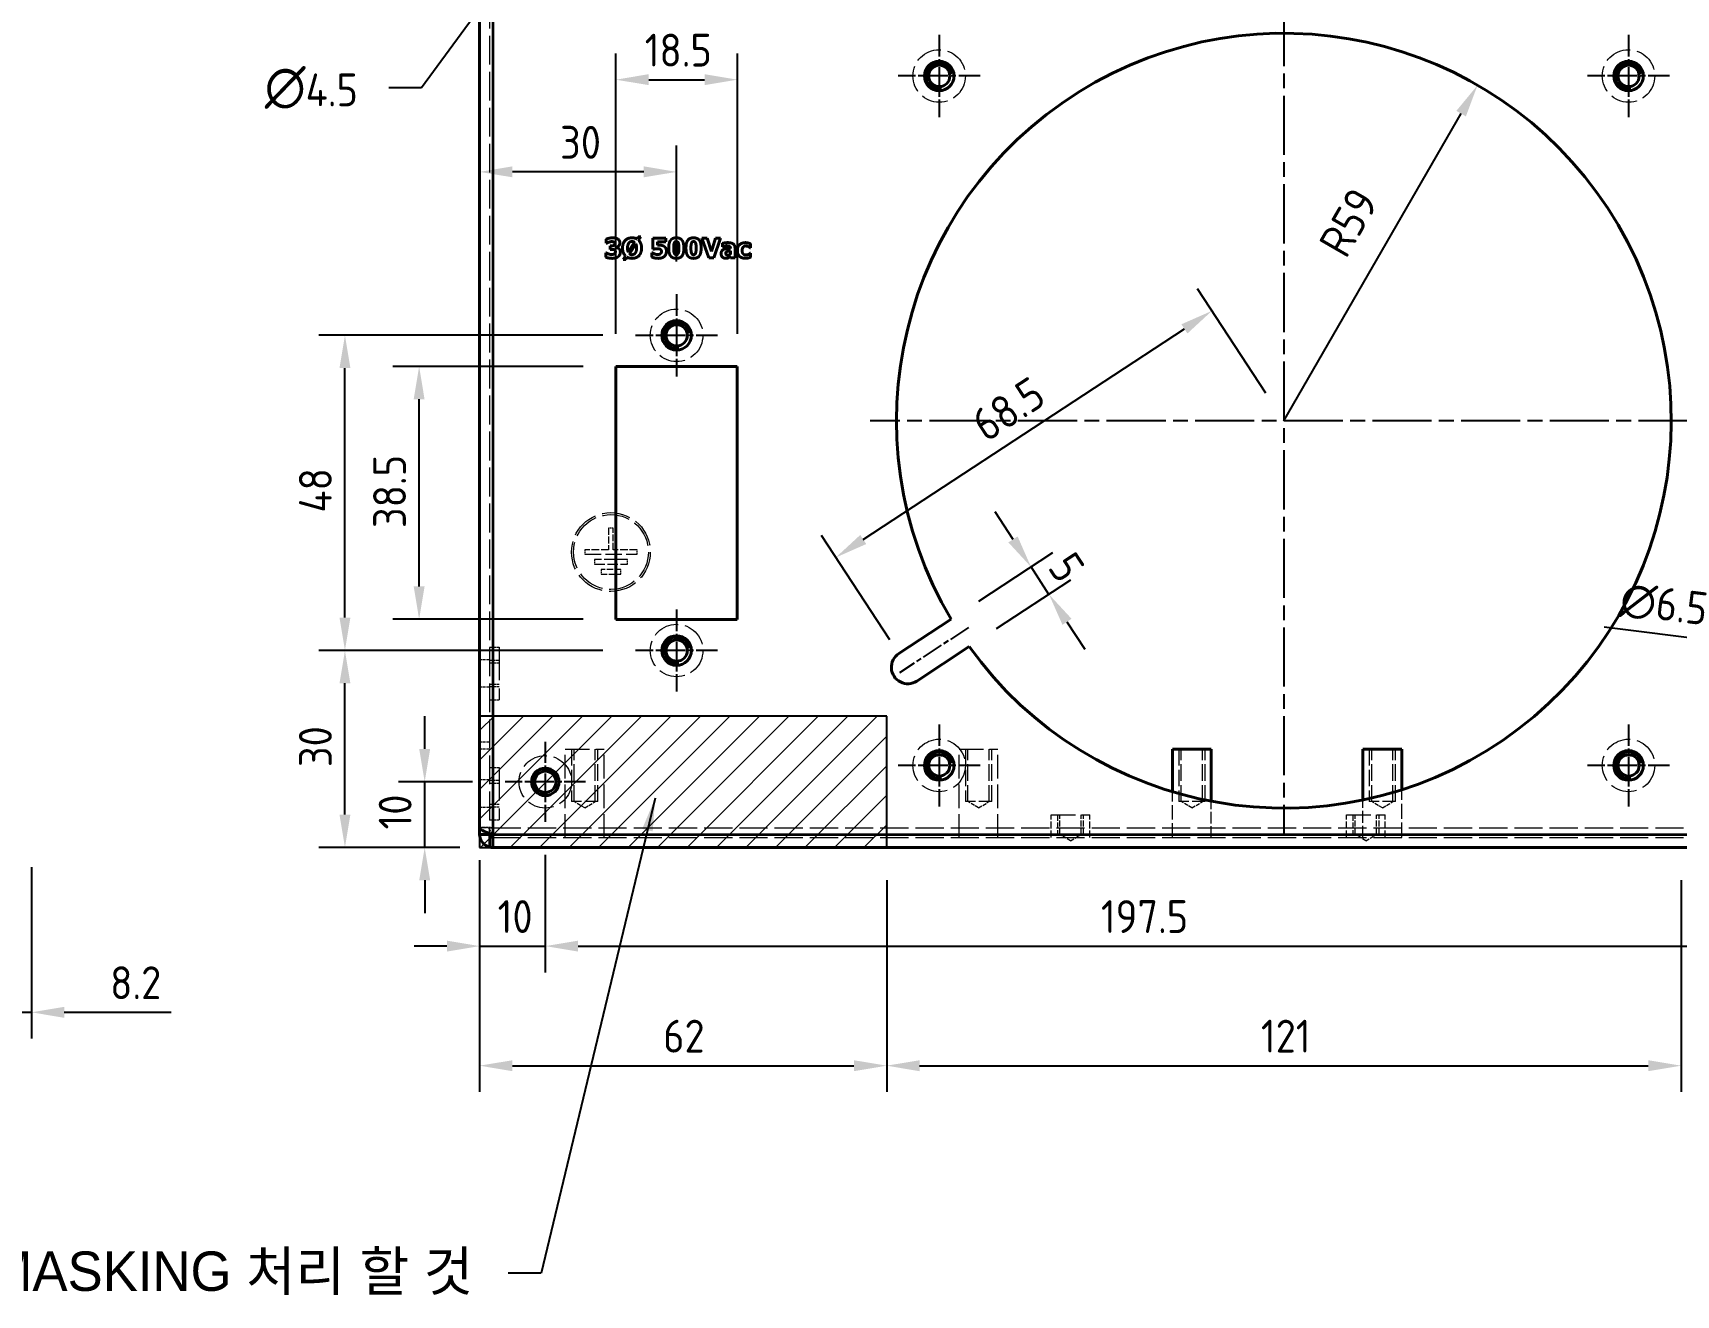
# Model space of a CAD drawing. Header units: millimetres. Extents: x 0 to 1682, y 0 to 1188.
# Drawn here: x 1121.1 to 1371.4, y 209.7 to 401.9 of the extents above; entities that cross this region are included whole.
import ezdxf

# ---------------------------------------------------------------- set-up
doc = ezdxf.new("R2010")
doc.units = ezdxf.units.MM
doc.header["$LTSCALE"] = 2
doc.linetypes.add('CHAIN', pattern=[0.3543, 0.2362, -0.0295, 0.0591, -0.0295])
doc.linetypes.add('DASHED', pattern=[0.2067, 0.1654, -0.0413])
for name, color, linetype, lineweight in [('가려진 것(ISO)', 2, 'DASHED', 18), ('가려진 좁은 것(ISO)', 2, 'DASHED', 18), ('가시적인 것(ISO)', 3, 'Continuous', 40), ('가시적인 좁은 것(ISO)', 3, 'Continuous', 35), ('기호(ISO)', 5, 'Continuous', 25), ('스케치 형상(ISO)', 3, 'Continuous', 25), ('중심 표식(ISO)', 1, 'Continuous', 25), ('중심선(ISO)', 1, 'Continuous', 25), ('치수(ISO)', 2, 'Continuous', 25), ('해치(ISO)', 7, 'Continuous', 18)]:
    doc.layers.add(name, color=color, linetype=linetype, lineweight=lineweight)
doc.styles.add('치수 텍스트_PSTEK_POSCO', font='isocp.shx')
doc.dimstyles.new('치수_PSTEK_POSCO', dxfattribs={"dimscale": 2, "dimtxt": 2.5, "dimasz": 2.5, "dimexe": 2, "dimexo": 2.5, "dimgap": 1, "dimtad": 1, "dimrnd": 1e-08, "dimdsep": 46, "dimtxsty": '치수 텍스트_PSTEK_POSCO', "dimcen": 0.09, "dimdle": 10, "dimclrd": 7, "dimclre": 7, "dimclrt": 2, "dimadec": 1, "dimazin": 2, "dimtfac": 1, "dimtmove": 0, "dimatfit": 3, "dimfxl": 0, "dimtolj": 1, "dimlwd": -1, "dimlwe": -1, "dimarcsym": 0})
doc.dimstyles.new('치수_PSTEK_POSCO$7', dxfattribs={"dimscale": 2, "dimtxt": 2.5, "dimasz": 2.5, "dimexe": 2, "dimexo": 2.5, "dimgap": 1, "dimtad": 1, "dimrnd": 1e-08, "dimdsep": 46, "dimtxsty": '치수 텍스트_PSTEK_POSCO', "dimcen": 0.09, "dimdle": 10, "dimclrd": 7, "dimclre": 7, "dimclrt": 2, "dimadec": 1, "dimazin": 2, "dimtfac": 1, "dimtmove": 0, "dimatfit": 3, "dimfxl": 0, "dimtolj": 1, "dimlwd": -1, "dimlwe": -1, "dimarcsym": 0})

# ---------------------------------------------------------------- blocks, each defined once
blk = doc.blocks.new('*D51')
at = {"layer": 'Defpoints', "color": 0}
for p in [(1112.69, 296.33), (1120.89, 279.83), (1120.89, 252.73)]:
    blk.add_point(p, dxfattribs=at)
at = {"layer": '치수(ISO)', "color": 7}
for p, q in [((1112.69, 291.33), (1112.69, 248.73)), ((1120.89, 274.83), (1120.89, 248.73)), ((1107.69, 252.73), (1102.69, 252.73)), ((1112.69, 252.73), (1120.89, 252.73)), ((1125.89, 252.73), (1142.19, 252.73))]:
    blk.add_line(p, q, dxfattribs=at)
for points in [[(1107.69, 253.56), (1107.69, 251.89), (1112.69, 252.73)], [(1125.89, 253.56), (1125.89, 251.89), (1120.89, 252.73)]]:
    blk.add_solid(points, dxfattribs=at)
at = {"layer": '치수(ISO)', "color": 2, "insert": (1132.89, 257.23), "char_height": 5, "attachment_point": 4, "style": '치수 텍스트_PSTEK_POSCO'}
blk.add_mtext('\\A1;8.2', dxfattribs=at)
blk = doc.blocks.new('*D66')
at = {"layer": 'Defpoints', "color": 0}
for p in [(1168.65, 307.83), (1212.92, 307.83), (1191.17, 277.83)]:
    blk.add_point(p, dxfattribs=at)
at = {"layer": '치수(ISO)', "color": 7}
for p, q in [((1207.92, 307.83), (1164.65, 307.83)), ((1168.65, 282.83), (1168.65, 302.83)), ((1186.17, 277.83), (1164.65, 277.83))]:
    blk.add_line(p, q, dxfattribs=at)
for points in [[(1167.82, 302.83), (1169.48, 302.83), (1168.65, 307.83)], [(1167.82, 282.83), (1169.48, 282.83), (1168.65, 277.83)]]:
    blk.add_solid(points, dxfattribs=at)
at = {"layer": '치수(ISO)', "color": 2, "insert": (1164.15, 290.07), "char_height": 5, "attachment_point": 4, "rotation": 90, "style": '치수 텍스트_PSTEK_POSCO'}
blk.add_mtext('\\A1;30', dxfattribs=at)
blk = doc.blocks.new('*D67')
at = {"layer": 'Defpoints', "color": 0}
for p in [(1179.95, 351.08), (1209.92, 351.08), (1209.92, 312.58)]:
    blk.add_point(p, dxfattribs=at)
at = {"layer": '치수(ISO)', "color": 7}
for p, q in [((1204.92, 351.08), (1175.95, 351.08)), ((1179.95, 317.58), (1179.95, 346.08)), ((1204.92, 312.58), (1175.95, 312.58))]:
    blk.add_line(p, q, dxfattribs=at)
for points in [[(1179.12, 346.08), (1180.78, 346.08), (1179.95, 351.08)], [(1179.12, 317.58), (1180.78, 317.58), (1179.95, 312.58)]]:
    blk.add_solid(points, dxfattribs=at)
at = {"layer": '치수(ISO)', "color": 2, "insert": (1175.45, 326.47), "char_height": 5, "attachment_point": 4, "rotation": 90, "style": '치수 텍스트_PSTEK_POSCO'}
blk.add_mtext('\\A1;38.5', dxfattribs=at)
blk = doc.blocks.new('*D68')
at = {"layer": 'Defpoints', "color": 0}
for p in [(1168.65, 355.83), (1212.92, 355.83), (1212.92, 307.83)]:
    blk.add_point(p, dxfattribs=at)
at = {"layer": '치수(ISO)', "color": 7}
for p, q in [((1207.92, 355.83), (1164.65, 355.83)), ((1168.65, 312.83), (1168.65, 350.83)), ((1207.92, 307.83), (1164.65, 307.83))]:
    blk.add_line(p, q, dxfattribs=at)
for points in [[(1167.82, 350.83), (1169.48, 350.83), (1168.65, 355.83)], [(1167.82, 312.83), (1169.48, 312.83), (1168.65, 307.83)]]:
    blk.add_solid(points, dxfattribs=at)
at = {"layer": '치수(ISO)', "color": 2, "insert": (1164.15, 328.83), "char_height": 5, "attachment_point": 4, "rotation": 90, "style": '치수 텍스트_PSTEK_POSCO'}
blk.add_mtext('\\A1;48', dxfattribs=at)
blk = doc.blocks.new('*D69')
at = {"layer": 'Defpoints', "color": 0}
for p in [(1189.17, 280.89), (1199.17, 281.73), (1199.17, 262.81)]:
    blk.add_point(p, dxfattribs=at)
at = {"layer": '치수(ISO)', "color": 7}
for p, q in [((1189.17, 275.89), (1189.17, 258.81)), ((1199.17, 276.73), (1199.17, 258.81)), ((1184.17, 262.81), (1179.17, 262.81)), ((1189.17, 262.81), (1199.17, 262.81)), ((1204.17, 262.81), (1209.17, 262.81))]:
    blk.add_line(p, q, dxfattribs=at)
for points in [[(1184.17, 263.64), (1184.17, 261.98), (1189.17, 262.81)], [(1204.17, 263.64), (1204.17, 261.98), (1199.17, 262.81)]]:
    blk.add_solid(points, dxfattribs=at)
at = {"layer": '치수(ISO)', "color": 2, "insert": (1191.91, 267.31), "char_height": 5, "attachment_point": 4, "style": '치수 텍스트_PSTEK_POSCO'}
blk.add_mtext('\\A1;10', dxfattribs=at)
blk = doc.blocks.new('*D70')
at = {"layer": 'Defpoints', "color": 0}
for p in [(1199.17, 281.73), (1396.67, 281.73), (1396.67, 262.81)]:
    blk.add_point(p, dxfattribs=at)
at = {"layer": '치수(ISO)', "color": 7}
for p, q in [((1199.17, 276.73), (1199.17, 258.81)), ((1396.67, 276.73), (1396.67, 258.81)), ((1204.17, 262.81), (1391.67, 262.81))]:
    blk.add_line(p, q, dxfattribs=at)
for points in [[(1204.17, 263.64), (1204.17, 261.98), (1199.17, 262.81)], [(1391.67, 263.64), (1391.67, 261.98), (1396.67, 262.81)]]:
    blk.add_solid(points, dxfattribs=at)
at = {"layer": '치수(ISO)', "color": 2, "insert": (1283.8, 267.31), "char_height": 5, "attachment_point": 4, "style": '치수 텍스트_PSTEK_POSCO'}
blk.add_mtext('\\A1;197.5', dxfattribs=at)
blk = doc.blocks.new('*D73')
at = {"layer": 'Defpoints', "color": 0}
for p in [(1180.8, 287.83), (1193.07, 287.83), (1191.17, 277.83)]:
    blk.add_point(p, dxfattribs=at)
at = {"layer": '치수(ISO)', "color": 7}
for p, q in [((1180.8, 292.83), (1180.8, 297.83)), ((1188.07, 287.83), (1176.8, 287.83)), ((1180.8, 277.83), (1180.8, 287.83)), ((1186.17, 277.83), (1176.8, 277.83)), ((1180.8, 272.83), (1180.8, 267.83))]:
    blk.add_line(p, q, dxfattribs=at)
for points in [[(1179.96, 292.83), (1181.63, 292.83), (1180.8, 287.83)], [(1179.96, 272.83), (1181.63, 272.83), (1180.8, 277.83)]]:
    blk.add_solid(points, dxfattribs=at)
at = {"layer": '치수(ISO)', "color": 2, "insert": (1176.3, 280.57), "char_height": 5, "attachment_point": 4, "rotation": 90, "style": '치수 텍스트_PSTEK_POSCO'}
blk.add_mtext('\\A1;10', dxfattribs=at)
blk = doc.blocks.new('*D74')
at = {"layer": 'Defpoints', "color": 0}
for p in [(1228.42, 394.76), (1209.92, 351.08), (1228.42, 351.08)]:
    blk.add_point(p, dxfattribs=at)
at = {"layer": '치수(ISO)', "color": 7}
for p, q in [((1209.92, 356.08), (1209.92, 398.76)), ((1228.42, 356.08), (1228.42, 398.76)), ((1214.92, 394.76), (1223.42, 394.76))]:
    blk.add_line(p, q, dxfattribs=at)
for points in [[(1214.92, 395.6), (1214.92, 393.93), (1209.92, 394.76)], [(1223.42, 395.6), (1223.42, 393.93), (1228.42, 394.76)]]:
    blk.add_solid(points, dxfattribs=at)
at = {"layer": '치수(ISO)', "color": 2, "insert": (1214.31, 399.26), "char_height": 5, "attachment_point": 4, "style": '치수 텍스트_PSTEK_POSCO'}
blk.add_mtext('\\A1;18.5', dxfattribs=at)
blk = doc.blocks.new('*D75')
at = {"layer": 'Defpoints', "color": 0}
for p in [(1189.17, 382.88), (1189.17, 380.72), (1219.17, 362.08)]:
    blk.add_point(p, dxfattribs=at)
at = {"layer": '치수(ISO)', "color": 7}
for p, q in [((1219.17, 367.08), (1219.17, 384.72)), ((1214.17, 380.72), (1194.17, 380.72))]:
    blk.add_line(p, q, dxfattribs=at)
for points in [[(1194.17, 381.56), (1194.17, 379.89), (1189.17, 380.72)], [(1214.17, 381.56), (1214.17, 379.89), (1219.17, 380.72)]]:
    blk.add_solid(points, dxfattribs=at)
at = {"layer": '치수(ISO)', "color": 2, "insert": (1201.41, 385.22), "char_height": 5, "attachment_point": 4, "style": '치수 텍스트_PSTEK_POSCO'}
blk.add_mtext('\\A1;30', dxfattribs=at)
blk = doc.blocks.new('*D82')
at = {"layer": 'Defpoints', "color": 0}
for p in [(1341.17, 393.92), (1311.67, 342.83)]:
    blk.add_point(p, dxfattribs=at)
at = {"layer": '치수(ISO)', "color": 7}
blk.add_line((1311.67, 342.83), (1338.67, 389.59), dxfattribs=at)
blk.add_solid([(1337.94, 390.01), (1339.39, 389.17), (1341.17, 393.92)], dxfattribs=at)
at = {"layer": '치수(ISO)', "color": 2, "insert": (1318.96, 368.57), "char_height": 5, "attachment_point": 4, "rotation": 60, "style": '치수 텍스트_PSTEK_POSCO'}
blk.add_mtext('\\A1;R59', dxfattribs=at)
blk = doc.blocks.new('*D83')
at = {"layer": 'Defpoints', "color": 0}
for p in [(1300.7, 359.55), (1311.67, 342.83), (1254.38, 305.27)]:
    blk.add_point(p, dxfattribs=at)
at = {"layer": '치수(ISO)', "color": 7}
for p, q in [((1308.92, 347.01), (1298.51, 362.9)), ((1247.6, 324.73), (1296.52, 356.81)), ((1251.64, 309.45), (1241.22, 325.34))]:
    blk.add_line(p, q, dxfattribs=at)
for points in [[(1296.06, 357.51), (1296.98, 356.11), (1300.7, 359.55)], [(1247.14, 325.43), (1248.05, 324.04), (1243.41, 321.99)]]:
    blk.add_solid(points, dxfattribs=at)
at = {"layer": '치수(ISO)', "color": 2, "insert": (1264.99, 341.52), "char_height": 5, "attachment_point": 4, "rotation": 33.25, "style": '치수 텍스트_PSTEK_POSCO'}
blk.add_mtext('\\A1;68.5', dxfattribs=at)
blk = doc.blocks.new('*D84')
at = {"layer": 'Defpoints', "color": 0}
for p in [(1273.15, 320.56), (1261, 312.6), (1263.74, 308.41)]:
    blk.add_point(p, dxfattribs=at)
at = {"layer": '치수(ISO)', "color": 7}
for p, q in [((1270.41, 324.74), (1267.67, 328.93)), ((1265.18, 315.34), (1276.5, 322.76)), ((1275.89, 316.38), (1273.15, 320.56)), ((1267.92, 311.16), (1279.24, 318.57)), ((1278.63, 312.2), (1281.37, 308.02))]:
    blk.add_line(p, q, dxfattribs=at)
for points in [[(1271.11, 325.2), (1269.71, 324.29), (1273.15, 320.56)], [(1279.33, 312.66), (1277.94, 311.74), (1275.89, 316.38)]]:
    blk.add_solid(points, dxfattribs=at)
at = {"layer": '치수(ISO)', "color": 2, "insert": (1277.68, 321.86), "char_height": 5, "attachment_point": 4, "rotation": 303.25, "style": '치수 텍스트_PSTEK_POSCO'}
blk.add_mtext('\\A1;5', dxfattribs=at)
blk = doc.blocks.new('*D88')
at = {"layer": 'Defpoints', "color": 0}
for p in [(1385.94, 308.22), (1392.39, 307.43)]:
    blk.add_point(p, dxfattribs=at)
at = {"layer": '치수(ISO)', "color": 7}
for p, q in [((1380.98, 308.83), (1360.43, 311.37)), ((1392.39, 307.43), (1385.94, 308.22)), ((1397.35, 306.82), (1402.32, 306.2))]:
    blk.add_line(p, q, dxfattribs=at)
for points in [[(1381.08, 309.66), (1380.88, 308.01), (1385.94, 308.22)], [(1397.46, 307.64), (1397.25, 305.99), (1392.39, 307.43)]]:
    blk.add_solid(points, dxfattribs=at)
at = {"layer": '치수(ISO)', "color": 2, "insert": (1362.96, 315.59), "char_height": 5, "attachment_point": 4, "rotation": 352.9751, "style": '치수 텍스트_PSTEK_POSCO'}
blk.add_mtext('\\A1;∅6.5', dxfattribs=at)
blk = doc.blocks.new('*D92')
at = {"layer": 'Defpoints', "color": 0}
for p in [(1189.17, 277.83), (1251.17, 277.83), (1251.17, 244.6)]:
    blk.add_point(p, dxfattribs=at)
at = {"layer": '치수(ISO)', "color": 7}
for p, q in [((1189.17, 272.83), (1189.17, 240.6)), ((1251.17, 272.83), (1251.17, 240.6)), ((1194.17, 244.6), (1246.17, 244.6))]:
    blk.add_line(p, q, dxfattribs=at)
for points in [[(1194.17, 245.43), (1194.17, 243.76), (1189.17, 244.6)], [(1246.17, 245.43), (1246.17, 243.76), (1251.17, 244.6)]]:
    blk.add_solid(points, dxfattribs=at)
at = {"layer": '치수(ISO)', "color": 2, "insert": (1217.12, 249.1), "char_height": 5, "attachment_point": 4, "style": '치수 텍스트_PSTEK_POSCO'}
blk.add_mtext('\\A1;62', dxfattribs=at)
blk = doc.blocks.new('*D93')
at = {"layer": 'Defpoints', "color": 0}
for p in [(1251.17, 277.83), (1372.17, 277.83), (1372.17, 244.6)]:
    blk.add_point(p, dxfattribs=at)
at = {"layer": '치수(ISO)', "color": 7}
for p, q in [((1251.17, 272.83), (1251.17, 240.6)), ((1372.17, 272.83), (1372.17, 240.6)), ((1256.17, 244.6), (1367.17, 244.6))]:
    blk.add_line(p, q, dxfattribs=at)
for points in [[(1256.17, 245.43), (1256.17, 243.76), (1251.17, 244.6)], [(1367.17, 245.43), (1367.17, 243.76), (1372.17, 244.6)]]:
    blk.add_solid(points, dxfattribs=at)
at = {"layer": '치수(ISO)', "color": 2, "insert": (1308.17, 249.1), "char_height": 5, "attachment_point": 4, "style": '치수 텍스트_PSTEK_POSCO'}
blk.add_mtext('\\A1;121', dxfattribs=at)

msp = doc.modelspace()

# ---------------------------------------------------------------- hatches: boundary and pattern name
at = {"layer": '해치(ISO)'}
h = msp.add_hatch(dxfattribs=at)
h.set_pattern_fill('ANSI31', color=1, scale=25.4, style=0)
h.set_pattern_definition([(45, (0, 0), (-2.245064, 2.245064), [])])
h.paths.add_polyline_path([(1189.1661, 277.8251), (1251.1661, 277.8251), (1251.1661, 297.8251), (1189.1661, 297.8251)])

# ---------------------------------------------------------------- linework, layer by layer
at = {"layer": '가려진 것(ISO)', "ltscale": 13.25587}
msp.add_line((1190.6661, 434.3251), (1190.6661, 280.8858), dxfattribs=at)
at = {"layer": '가려진 것(ISO)', "ltscale": 0.666544}
for p, q in [((1209.5161, 326.4751), (1208.8161, 326.4751)), ((1205.1661, 323.1751), (1205.1661, 322.4751)), ((1213.1661, 322.4751), (1213.1661, 323.1751)), ((1206.6661, 321.6751), (1206.6661, 320.9751)), ((1211.6661, 320.9751), (1211.6661, 321.6751)), ((1207.6661, 320.1751), (1207.6661, 319.4751)), ((1210.6661, 319.4751), (1210.6661, 320.1751))]:
    msp.add_line(p, q, dxfattribs=at)
at = {"layer": '가려진 것(ISO)', "ltscale": 3.142649}
for p, q in [((1208.8161, 326.4751), (1208.8161, 323.1751)), ((1209.5161, 323.1751), (1209.5161, 326.4751))]:
    msp.add_line(p, q, dxfattribs=at)
at = {"layer": '가려진 것(ISO)', "ltscale": 3.475971}
for p, q in [((1208.8161, 323.1751), (1205.1661, 323.1751)), ((1213.1661, 323.1751), (1209.5161, 323.1751))]:
    msp.add_line(p, q, dxfattribs=at)
at = {"layer": '가려진 것(ISO)', "ltscale": 7.618686}
for p, q in [((1205.1661, 322.4751), (1213.1661, 322.4751)), ((1203.1661, 292.8251), (1203.1661, 284.8251)), ((1203.5451, 284.8251), (1203.5451, 292.8251)), ((1206.7871, 284.8251), (1206.7871, 292.8251)), ((1207.1661, 284.8251), (1207.1661, 292.8251)), ((1263.1661, 292.8251), (1263.1661, 284.8251)), ((1263.5451, 284.8251), (1263.5451, 292.8251)), ((1266.7871, 284.8251), (1266.7871, 292.8251)), ((1267.1661, 284.8251), (1267.1661, 292.8251)), ((1295.6661, 292.8251), (1295.6661, 284.8251)), ((1296.0451, 284.8251), (1296.0451, 292.8251)), ((1299.2871, 284.8251), (1299.2871, 292.8251)), ((1299.6661, 284.8251), (1299.6661, 292.8251)), ((1324.6661, 292.8251), (1324.6661, 284.8251)), ((1325.0451, 284.8251), (1325.0451, 292.8251)), ((1328.2871, 284.8251), (1328.2871, 292.8251)), ((1328.6661, 284.8251), (1328.6661, 292.8251))]:
    msp.add_line(p, q, dxfattribs=at)
at = {"layer": '가려진 것(ISO)', "ltscale": 4.761642}
for p, q in [((1211.6661, 321.6751), (1206.6661, 321.6751)), ((1206.6661, 320.9751), (1211.6661, 320.9751))]:
    msp.add_line(p, q, dxfattribs=at)
at = {"layer": '가려진 것(ISO)', "ltscale": 2.856945}
for p, q in [((1210.6661, 320.1751), (1207.6661, 320.1751)), ((1207.6661, 319.4751), (1210.6661, 319.4751)), ((1277.1661, 282.8251), (1277.1661, 279.8251)), ((1277.5451, 279.8251), (1277.5451, 282.8251)), ((1280.7871, 279.8251), (1280.7871, 282.8251)), ((1281.1661, 279.8251), (1281.1661, 282.8251)), ((1322.1661, 282.8251), (1322.1661, 279.8251)), ((1322.5451, 279.8251), (1322.5451, 282.8251)), ((1325.7871, 279.8251), (1325.7871, 282.8251)), ((1326.1661, 279.8251), (1326.1661, 282.8251))]:
    msp.add_line(p, q, dxfattribs=at)
at = {"layer": '가려진 것(ISO)', "ltscale": 1.428422}
for p, q in [((1190.6661, 308.3251), (1192.1661, 308.3251)), ((1190.6661, 306.4251), (1189.1661, 306.4251)), ((1192.1661, 306.3251), (1190.6661, 306.3251)), ((1190.6661, 305.9461), (1192.1661, 305.9461)), ((1190.6661, 302.2251), (1189.1661, 302.2251)), ((1190.6661, 302.7041), (1192.1661, 302.7041)), ((1190.6661, 302.3251), (1192.1661, 302.3251)), ((1190.6661, 300.3251), (1192.1661, 300.3251)), ((1190.6661, 293.8858), (1189.1661, 293.8858)), ((1190.6661, 292.8251), (1189.1661, 292.8251)), ((1190.6661, 288.1251), (1189.1661, 288.1251)), ((1190.6661, 290.0251), (1192.1661, 290.0251)), ((1192.1661, 288.0251), (1190.6661, 288.0251)), ((1190.6661, 287.6461), (1192.1661, 287.6461)), ((1190.6661, 283.9251), (1189.1661, 283.9251)), ((1190.6661, 284.4041), (1192.1661, 284.4041)), ((1190.6661, 284.0251), (1192.1661, 284.0251)), ((1190.6661, 282.0251), (1192.1661, 282.0251))]:
    msp.add_line(p, q, dxfattribs=at)
at = {"layer": '가려진 것(ISO)', "ltscale": 15.198803}
for p, q in [((1192.1661, 308.3251), (1192.1661, 300.3251)), ((1192.1661, 290.0251), (1192.1661, 282.0251))]:
    msp.add_line(p, q, dxfattribs=at)
at = {"layer": '가려진 것(ISO)', "ltscale": 11.209118}
for p, q in [((1202.2161, 292.8251), (1208.1161, 292.8251)), ((1262.2161, 292.8251), (1268.1161, 292.8251)), ((1276.2161, 282.8251), (1282.1161, 282.8251)), ((1321.2161, 282.8251), (1327.1161, 282.8251))]:
    msp.add_line(p, q, dxfattribs=at)
at = {"layer": '가려진 것(ISO)', "ltscale": 10.885341}
for p, q in [((1202.2161, 279.3251), (1202.2161, 292.8251)), ((1208.1161, 279.3251), (1208.1161, 292.8251)), ((1262.2161, 279.3251), (1262.2161, 292.8251)), ((1268.1161, 279.3251), (1268.1161, 292.8251))]:
    msp.add_line(p, q, dxfattribs=at)
at = {"layer": '가려진 것(ISO)', "ltscale": 6.65414}
msp.add_line((1294.7161, 279.3251), (1294.7161, 286.3123), dxfattribs=at)
at = {"layer": '가려진 것(ISO)', "ltscale": 6.949014}
msp.add_line((1329.6161, 279.3251), (1329.6161, 286.6219), dxfattribs=at)
at = {"layer": '가려진 것(ISO)', "ltscale": 5.983681}
for p, q in [((1207.1661, 284.8251), (1203.1661, 284.8251)), ((1267.1661, 284.8251), (1263.1661, 284.8251)), ((1299.6661, 284.8251), (1295.6661, 284.8251)), ((1328.6661, 284.8251), (1324.6661, 284.8251))]:
    msp.add_line(p, q, dxfattribs=at)
at = {"layer": '가려진 것(ISO)', "ltscale": 1.800898}
for p, q in [((1205.1661, 283.8511), (1203.5451, 284.8251)), ((1205.1661, 283.8511), (1206.7871, 284.8251)), ((1265.1661, 283.8511), (1263.5451, 284.8251)), ((1265.1661, 283.8511), (1266.7871, 284.8251)), ((1297.6661, 283.8511), (1296.0451, 284.8251)), ((1297.6661, 283.8511), (1299.2871, 284.8251)), ((1326.6661, 283.8511), (1325.0451, 284.8251)), ((1326.6661, 283.8511), (1328.2871, 284.8251)), ((1279.1661, 278.8511), (1277.5451, 279.8251)), ((1279.1661, 278.8511), (1280.7871, 279.8251)), ((1324.1661, 278.8511), (1322.5451, 279.8251)), ((1324.1661, 278.8511), (1325.7871, 279.8251))]:
    msp.add_line(p, q, dxfattribs=at)
at = {"layer": '가려진 것(ISO)', "ltscale": 5.279723}
msp.add_line((1300.6161, 279.3251), (1300.6161, 284.8691), dxfattribs=at)
at = {"layer": '가려진 것(ISO)', "ltscale": 5.469842}
msp.add_line((1323.7161, 279.3251), (1323.7161, 285.0687), dxfattribs=at)
at = {"layer": '가려진 것(ISO)', "ltscale": 1.261536}
msp.add_line((1190.4908, 280.8858), (1189.1661, 280.8858), dxfattribs=at)
at = {"layer": '가려진 것(ISO)', "ltscale": 0.166787}
msp.add_line((1190.6661, 280.8858), (1190.4908, 280.8858), dxfattribs=at)
at = {"layer": '가려진 것(ISO)', "ltscale": 1.198629}
msp.add_line((1190.6661, 279.9957), (1190.6661, 280.8858), dxfattribs=at)
at = {"layer": '가려진 것(ISO)', "ltscale": 3.333119}
for p, q in [((1276.2161, 279.3251), (1276.2161, 282.8251)), ((1282.1161, 279.3251), (1282.1161, 282.8251)), ((1321.2161, 279.3251), (1321.2161, 282.8251)), ((1327.1161, 279.3251), (1327.1161, 282.8251))]:
    msp.add_line(p, q, dxfattribs=at)
at = {"layer": '가려진 것(ISO)', "ltscale": 12.980641}
msp.add_line((1191.1661, 279.3251), (1572.1661, 279.3251), dxfattribs=at)
at = {"layer": '가려진 것(ISO)', "ltscale": 12.159042}
for centre in [(1259.1661, 395.3251), (1364.1661, 395.3251), (1219.1661, 355.8251), (1219.1661, 307.8251), (1259.1661, 290.3251), (1364.1661, 290.3251), (1199.1661, 287.8251)]:
    msp.add_circle(centre, 4, dxfattribs=at)
at = {"layer": '가려진 것(ISO)', "ltscale": 13.027546}
msp.add_circle((1209.1661, 322.8251), 6, dxfattribs=at)
at = {"layer": '가려진 것(ISO)', "ltscale": 12.376168}
msp.add_circle((1209.1661, 322.8251), 5.7, dxfattribs=at)
at = {"layer": '가려진 것(ISO)', "ltscale": 2.326926}
msp.add_arc((1199.1661, 287.8251), 2, 280, 350, dxfattribs=at)
at = {"layer": '가려진 것(ISO)', "ltscale": 2.98666}
msp.add_open_spline([(1189.1661, 280.8858), (1189.1661, 280.8706), (1189.6745, 280.8554), (1190.3995, 280.8403), (1190.6417, 280.8352), (1190.9038, 280.8302), (1191.1661, 280.8251)], degree=3, knots=[0, 0, 0, 0, 1.17745307, 1.17745307, 1.17745307, 1.57079633, 1.57079633, 1.57079633, 1.57079633], dxfattribs=at)
at = {"layer": '가려진 것(ISO)', "ltscale": 1.253394}
msp.add_open_spline([(1191.1661, 279.8251), (1190.9043, 280.1787), (1190.6661, 280.5322), (1190.6661, 280.8858)], degree=3, dxfattribs=at)
at = {"layer": '가려진 것(ISO)', "ltscale": 0.744374}
msp.add_open_spline([(1191.1661, 280.8251), (1190.9043, 280.8453), (1190.6661, 280.8655), (1190.6661, 280.8858)], degree=3, dxfattribs=at)
at = {"layer": '가려진 좁은 것(ISO)', "ltscale": 12.980641}
msp.add_line((1191.1661, 280.8251), (1572.1661, 280.8251), dxfattribs=at)
at = {"layer": '가시적인 것(ISO)'}
for p, q in [((1189.1661, 280.8858), (1189.1661, 434.3251)), ((1208.4602, 369.8478), (1208.4602, 370.4896)), ((1213.0939, 370.5139), (1213.3006, 370.8251)), ((1213.3006, 370.8251), (1213.7236, 370.8251)), ((1213.7236, 370.8251), (1213.3808, 370.3073)), ((1215.5494, 370.616), (1217.538, 370.616)), ((1215.5494, 368.9313), (1215.5494, 370.616)), ((1217.538, 370.616), (1217.538, 370.0496)), ((1223.0324, 370.616), (1223.8127, 370.616)), ((1224.0631, 367.616), (1223.0324, 370.616)), ((1223.8127, 370.616), (1224.4667, 368.5812)), ((1224.4667, 368.5812), (1225.1183, 370.616)), ((1225.8792, 370.616), (1224.8484, 367.616)), ((1225.1183, 370.616), (1225.8792, 370.616)), ((1208.3727, 368.394), (1208.4456, 368.394)), ((1208.3727, 367.7424), (1208.3727, 368.394)), ((1208.5234, 369.8478), (1208.4602, 369.8478)), ((1209.0291, 369.4491), (1209.1482, 369.4491)), ((1209.0291, 368.9215), (1209.0291, 369.4491)), ((1209.158, 368.9215), (1209.0291, 368.9215)), ((1209.9821, 369.2303), (1209.9821, 369.2011)), ((1212.7536, 369.9985), (1211.7884, 368.5228)), ((1212.0024, 368.2384), (1212.9724, 369.7165)), ((1215.4205, 368.3891), (1215.4886, 368.3891)), ((1215.4205, 367.7351), (1215.4205, 368.3891)), ((1215.615, 368.9313), (1215.5494, 368.9313)), ((1216.2617, 370.0496), (1216.2617, 369.5512)), ((1217.538, 370.0496), (1216.2617, 370.0496)), ((1226.1369, 369.2838), (1226.1369, 369.8308)), ((1226.1977, 369.2838), (1226.1369, 369.2838)), ((1227.3646, 368.676), (1227.3646, 368.2068)), ((1227.3695, 369.1014), (1227.3695, 369.1136)), ((1228.0648, 369.1549), (1228.0648, 367.616)), ((1230.4278, 369.1549), (1230.3379, 369.1549)), ((1230.3379, 368.3356), (1230.4278, 368.3356)), ((1230.4278, 369.7578), (1230.4278, 369.1549)), ((1230.4278, 368.3356), (1230.4278, 367.7303)), ((1211.0056, 367.3608), (1211.38, 367.9272)), ((1211.4213, 367.3608), (1211.0056, 367.3608)), ((1211.662, 367.723), (1211.4213, 367.3608)), ((1224.8484, 367.616), (1224.0631, 367.616)), ((1227.3646, 367.616), (1227.3646, 367.8567)), ((1228.0648, 367.616), (1227.3646, 367.616)), ((1209.9161, 312.5751), (1209.9161, 351.0751)), ((1209.9161, 351.0751), (1228.4161, 351.0751)), ((1228.4161, 351.0751), (1228.4161, 312.5751)), ((1228.4161, 312.5751), (1209.9161, 312.5751)), ((1253.0097, 307.3577), (1260.9988, 312.5956)), ((1263.7402, 308.4141), (1255.7512, 303.1763)), ((1294.7161, 292.8251), (1300.6161, 292.8251)), ((1294.7161, 286.3123), (1294.7161, 292.8251)), ((1300.6161, 284.8691), (1300.6161, 292.8251)), ((1323.7161, 292.8251), (1329.6161, 292.8251)), ((1323.7161, 285.0687), (1323.7161, 292.8251)), ((1329.6161, 286.6219), (1329.6161, 292.8251)), ((1189.1661, 280.8858), (1189.1661, 279.8251)), ((1190.4908, 279.8251), (1189.1661, 279.8251)), ((1190.6661, 279.8251), (1190.4908, 279.8251)), ((1190.6661, 279.8251), (1190.6661, 279.9957)), ((1191.1661, 277.8251), (1191.1661, 279.8251)), ((1572.1661, 277.8251), (1191.1661, 277.8251))]:
    msp.add_line(p, q, dxfattribs=at)
for centre, radius in [((1259.1661, 395.3251), 2.25), ((1259.1661, 395.3251), 1.621), ((1364.1661, 395.3251), 2.25), ((1364.1661, 395.3251), 1.621), ((1219.1661, 355.8251), 2.25), ((1219.1661, 355.8251), 1.621), ((1219.1661, 307.8251), 2.25), ((1219.1661, 307.8251), 1.621), ((1259.1661, 290.3251), 2.25), ((1259.1661, 290.3251), 1.621), ((1364.1661, 290.3251), 2.25), ((1364.1661, 290.3251), 1.621), ((1199.1661, 287.8251), 2.1), ((1199.1661, 287.8251), 1.621)]:
    msp.add_circle(centre, radius, dxfattribs=at)
for centre, radius, start, end in [((1311.6661, 342.8251), 59, 215.678514, 210.821486), ((1254.3805, 305.267), 2.5, 123.25, 303.25)]:
    msp.add_arc(centre, radius, start, end, dxfattribs=at)
for points, degree in [([(1208.4602, 370.4896), (1208.6158, 370.5552), (1209.1409, 370.6792), (1209.4157, 370.6792)], 2), ([(1209.4157, 370.6792), (1209.6831, 370.6792), (1210.0769, 370.5869), (1210.2155, 370.4969)], 2), ([(1210.2155, 370.4969), (1210.3687, 370.4021), (1210.5218, 370.1104), (1210.5218, 369.928)], 2), ([(1210.9302, 369.116), (1210.9302, 369.8381), (1211.7033, 370.6792), (1212.3816, 370.6792)], 2), ([(1212.3816, 370.6792), (1212.5761, 370.6792), (1212.9335, 370.5966), (1213.0939, 370.5139)], 2), ([(1218.2309, 370.283), (1218.3719, 370.4823), (1218.8168, 370.6768), (1219.1231, 370.6768)], 2), ([(1219.1231, 370.6768), (1219.4465, 370.6768), (1219.8792, 370.4726), (1220.0178, 370.2708)], 2), ([(1220.8589, 370.283), (1220.9999, 370.4823), (1221.4448, 370.6768), (1221.7512, 370.6768)], 2), ([(1221.7512, 370.6768), (1222.0745, 370.6768), (1222.5072, 370.4726), (1222.6458, 370.2708)], 2), ([(1208.4456, 368.394), (1208.611, 368.2894), (1209.0559, 368.1339), (1209.2406, 368.1339)], 2), ([(1208.8371, 370.0082), (1208.752, 369.9766), (1208.5672, 369.8745), (1208.5234, 369.8478)], 2), ([(1209.2844, 370.1006), (1209.175, 370.1006), (1208.944, 370.0496), (1208.8371, 370.0082)], 2), ([(1209.1482, 369.4491), (1209.2844, 369.4491), (1209.5153, 369.4734), (1209.5956, 369.5099)], 2), ([(1209.6296, 368.8802), (1209.5324, 368.9142), (1209.2625, 368.9215), (1209.158, 368.9215)], 2), ([(1209.2406, 368.1339), (1209.35, 368.1339), (1209.6053, 368.1727), (1209.6928, 368.236)], 2), ([(1209.6199, 370.0398), (1209.5469, 370.0763), (1209.3525, 370.1006), (1209.2844, 370.1006)], 2), ([(1209.5956, 369.5099), (1209.6758, 369.5488), (1209.7657, 369.6849), (1209.7657, 369.8016)], 2), ([(1209.7657, 369.8016), (1209.7657, 369.894), (1209.6807, 370.0082), (1209.6199, 370.0398)], 2), ([(1209.8435, 368.569), (1209.8435, 368.7027), (1209.7268, 368.8462), (1209.6296, 368.8802)], 2), ([(1209.6928, 368.236), (1209.7609, 368.287), (1209.8435, 368.4353), (1209.8435, 368.569)], 2), ([(1210.5218, 369.928), (1210.5218, 369.6703), (1210.2252, 369.2862), (1209.9821, 369.2303)], 2), ([(1209.9821, 369.2011), (1210.0891, 369.1865), (1210.2933, 369.1087), (1210.3905, 369.0212)], 2), ([(1210.5996, 368.5253), (1210.5996, 368.304), (1210.4367, 367.9418), (1210.2787, 367.8154)], 2), ([(1210.3905, 369.0212), (1210.4805, 368.9434), (1210.5996, 368.6954), (1210.5996, 368.5253)], 2), ([(1211.38, 367.9272), (1211.1661, 368.1339), (1210.9302, 368.7368), (1210.9302, 369.116)], 2), ([(1211.6936, 369.116), (1211.6936, 369.3859), (1211.8103, 369.7749), (1211.9076, 369.894)], 2), ([(1211.7884, 368.5228), (1211.7422, 368.6371), (1211.6936, 368.9337), (1211.6936, 369.116)], 2), ([(1211.9076, 369.894), (1212.0121, 370.0228), (1212.2431, 370.1225), (1212.3841, 370.1225)], 2), ([(1212.3841, 368.1071), (1212.2771, 368.1071), (1212.0899, 368.1703), (1212.0024, 368.2384)], 2), ([(1213.4635, 367.9856), (1213.269, 367.7716), (1212.7244, 367.5528), (1212.3816, 367.5528)], 2), ([(1212.3841, 370.1225), (1212.4789, 370.1225), (1212.6758, 370.0617), (1212.7536, 369.9985)], 2), ([(1212.8654, 368.3478), (1212.7755, 368.2311), (1212.5178, 368.1071), (1212.3841, 368.1071)], 2), ([(1213.0721, 369.116), (1213.0721, 368.8437), (1212.9602, 368.4766), (1212.8654, 368.3478)], 2), ([(1212.9724, 369.7165), (1213.0186, 369.6144), (1213.0721, 369.2813), (1213.0721, 369.116)], 2), ([(1213.3808, 370.3073), (1213.5996, 370.0982), (1213.8354, 369.4953), (1213.8354, 369.116)], 2), ([(1213.8354, 369.116), (1213.8354, 368.7757), (1213.6482, 368.1922), (1213.4635, 367.9856)], 2), ([(1215.4886, 368.3891), (1215.5469, 368.3575), (1215.6879, 368.2749), (1215.8022, 368.2311)], 2), ([(1216.2082, 369.0139), (1216.0429, 369.0139), (1215.7293, 368.9604), (1215.615, 368.9313)], 2), ([(1215.8022, 368.2311), (1215.9092, 368.1898), (1216.1304, 368.1339), (1216.2641, 368.1339)], 2), ([(1216.7066, 368.9069), (1216.6045, 368.975), (1216.3127, 369.0139), (1216.2082, 369.0139)], 2), ([(1216.2617, 369.5512), (1216.3225, 369.5561), (1216.4902, 369.5609), (1216.5364, 369.5609)], 2), ([(1216.2641, 368.1339), (1216.3808, 368.1339), (1216.6531, 368.1922), (1216.7358, 368.27)], 2), ([(1216.5364, 369.5609), (1216.7528, 369.5609), (1217.1174, 369.4734), (1217.2609, 369.3834)], 2), ([(1216.8646, 368.6031), (1216.8646, 368.71), (1216.7771, 368.8608), (1216.7066, 368.9069)], 2), ([(1216.7358, 368.27), (1216.7965, 368.3308), (1216.8646, 368.4791), (1216.8646, 368.6031)], 2), ([(1217.2609, 369.3834), (1217.4311, 369.2716), (1217.6207, 368.8997), (1217.6207, 368.6322)], 2), ([(1217.6207, 368.6322), (1217.6207, 368.3964), (1217.4602, 367.9977), (1217.3022, 367.8543)], 2), ([(1217.9659, 369.116), (1217.9659, 369.5147), (1218.0899, 370.0787), (1218.2309, 370.283)], 2), ([(1218.2285, 367.9515), (1218.0899, 368.1484), (1217.9659, 368.727), (1217.9659, 369.116)], 2), ([(1219.1231, 367.5528), (1218.8046, 367.5528), (1218.367, 367.7522), (1218.2285, 367.9515)], 2), ([(1218.722, 369.1136), (1218.722, 369.6727), (1218.9067, 370.1225), (1219.1231, 370.1225)], 2), ([(1219.1231, 368.1071), (1218.9067, 368.1071), (1218.722, 368.5642), (1218.722, 369.1136)], 2), ([(1219.1231, 370.1225), (1219.3395, 370.1225), (1219.5218, 369.6727), (1219.5218, 369.116)], 2), ([(1219.5218, 369.116), (1219.5218, 368.5642), (1219.3371, 368.1071), (1219.1231, 368.1071)], 2), ([(1220.0153, 367.9467), (1219.8792, 367.7522), (1219.4392, 367.5528), (1219.1231, 367.5528)], 2), ([(1220.2779, 369.116), (1220.2779, 368.727), (1220.1539, 368.1436), (1220.0153, 367.9467)], 2), ([(1220.0178, 370.2708), (1220.1539, 370.0739), (1220.2779, 369.4928), (1220.2779, 369.116)], 2), ([(1220.5939, 369.116), (1220.5939, 369.5147), (1220.7179, 370.0787), (1220.8589, 370.283)], 2), ([(1220.8565, 367.9515), (1220.7179, 368.1484), (1220.5939, 368.727), (1220.5939, 369.116)], 2), ([(1221.7512, 367.5528), (1221.4327, 367.5528), (1220.9951, 367.7522), (1220.8565, 367.9515)], 2), ([(1221.35, 369.1136), (1221.35, 369.6727), (1221.5348, 370.1225), (1221.7512, 370.1225)], 2), ([(1221.7512, 368.1071), (1221.5348, 368.1071), (1221.35, 368.5642), (1221.35, 369.1136)], 2), ([(1221.7512, 370.1225), (1221.9675, 370.1225), (1222.1499, 369.6727), (1222.1499, 369.116)], 2), ([(1222.1499, 369.116), (1222.1499, 368.5642), (1221.9651, 368.1071), (1221.7512, 368.1071)], 2), ([(1222.6434, 367.9467), (1222.5072, 367.7522), (1222.0672, 367.5528), (1221.7512, 367.5528)], 2), ([(1222.9059, 369.116), (1222.9059, 368.727), (1222.7819, 368.1436), (1222.6434, 367.9467)], 2), ([(1222.6458, 370.2708), (1222.7819, 370.0739), (1222.9059, 369.4928), (1222.9059, 369.116)], 2), ([(1225.9473, 368.2651), (1225.9473, 368.5155), (1226.149, 368.8267), (1226.3387, 368.9167)], 2), ([(1226.645, 367.5552), (1226.3435, 367.5552), (1225.9473, 367.9588), (1225.9473, 368.2651)], 2), ([(1226.1369, 369.8308), (1226.2414, 369.8599), (1226.7082, 369.9426), (1226.9465, 369.9426)], 2), ([(1226.8152, 369.4442), (1226.6912, 369.4442), (1226.3557, 369.3543), (1226.1977, 369.2838)], 2), ([(1226.3387, 368.9167), (1226.5307, 369.0091), (1227.0631, 369.082), (1227.3695, 369.1014)], 2), ([(1226.6596, 368.3235), (1226.6596, 368.4304), (1226.7617, 368.5617), (1226.8565, 368.5933)], 2), ([(1226.9999, 368.0463), (1226.8322, 368.0463), (1226.6596, 368.1655), (1226.6596, 368.3235)], 2), ([(1227.3695, 369.1136), (1227.3695, 369.3008), (1227.0923, 369.4442), (1226.8152, 369.4442)], 2), ([(1226.8565, 368.5933), (1226.9635, 368.6322), (1227.1847, 368.659), (1227.3646, 368.676)], 2), ([(1226.9465, 369.9426), (1227.5299, 369.9426), (1228.0648, 369.5536), (1228.0648, 369.1549)], 2), ([(1227.3646, 368.2068), (1227.2868, 368.1314), (1227.0923, 368.0463), (1226.9999, 368.0463)], 2), ([(1228.4221, 368.7368), (1228.4221, 369.0625), (1228.6264, 369.5172), (1228.8038, 369.663)], 2), ([(1228.7795, 367.8421), (1228.6118, 367.9904), (1228.4221, 368.4353), (1228.4221, 368.7368)], 2), ([(1228.8038, 369.663), (1228.9716, 369.804), (1229.4286, 369.9402), (1229.6766, 369.9402)], 2), ([(1229.7106, 369.4345), (1229.4408, 369.4345), (1229.1442, 369.0577), (1229.1442, 368.7368)], 2), ([(1229.1442, 368.7368), (1229.1442, 368.3964), (1229.4602, 368.0609), (1229.7228, 368.0609)], 2), ([(1229.6766, 369.9402), (1229.8638, 369.9402), (1230.2382, 369.8527), (1230.4278, 369.7578)], 2), ([(1230.0996, 369.3324), (1230.0218, 369.3762), (1229.8298, 369.4345), (1229.7106, 369.4345)], 2), ([(1229.7228, 368.0609), (1229.8565, 368.0609), (1230.0559, 368.1217), (1230.1288, 368.1655)], 2), ([(1230.3379, 369.1549), (1230.2941, 369.1963), (1230.1725, 369.2935), (1230.0996, 369.3324)], 2), ([(1230.1288, 368.1655), (1230.1993, 368.2068), (1230.3014, 368.2992), (1230.3379, 368.3356)], 2), ([(1209.3816, 367.5528), (1209.0315, 367.5528), (1208.5307, 367.6695), (1208.3727, 367.7424)], 2), ([(1210.2787, 367.8154), (1210.1207, 367.689), (1209.6904, 367.5528), (1209.3816, 367.5528)], 2), ([(1212.3816, 367.5528), (1212.1847, 367.5528), (1211.8152, 367.6403), (1211.662, 367.723)], 2), ([(1216.3954, 367.5528), (1216.0599, 367.5552), (1215.5785, 367.6646), (1215.4205, 367.7351)], 2), ([(1217.3022, 367.8543), (1217.1442, 367.7108), (1216.7114, 367.5528), (1216.3954, 367.5528)], 2), ([(1227.0802, 367.6501), (1226.9854, 367.6039), (1226.8054, 367.5552), (1226.645, 367.5552)], 2), ([(1227.3646, 367.8567), (1227.2917, 367.7959), (1227.1774, 367.6987), (1227.0802, 367.6501)], 2), ([(1229.696, 367.5552), (1229.4165, 367.5552), (1228.9521, 367.6963), (1228.7795, 367.8421)], 2), ([(1230.1264, 367.6136), (1230.0243, 367.5844), (1229.8443, 367.5552), (1229.696, 367.5552)], 2), ([(1230.4278, 367.7303), (1230.367, 367.7035), (1230.209, 367.6355), (1230.1264, 367.6136)], 2), ([(1191.1661, 279.3251), (1190.9043, 279.3251), (1190.6661, 279.5633), (1190.6661, 279.8251)], 3), ([(1190.6661, 277.8886), (1190.8292, 277.8465), (1190.9976, 277.8251), (1191.1661, 277.8251)], 3)]:
    msp.add_open_spline(points, degree=degree, dxfattribs=at)
for points, knots in [([(1191.1661, 279.8251), (1190.3811, 280.0901), (1189.6197, 280.3551), (1189.3188, 280.6202), (1189.2183, 280.7087), (1189.1661, 280.7972), (1189.1661, 280.8858)], [0, 0, 0, 0, 1.17745307, 1.17745307, 1.17745307, 1.57079633, 1.57079633, 1.57079633, 1.57079633]), ([(1189.1661, 279.8251), (1189.1661, 279.0425), (1189.6711, 278.2831), (1190.3929, 277.9806), (1190.4816, 277.9434), (1190.5729, 277.9127), (1190.6661, 277.8886)], [0, 0, 0, 0, 1.17385238, 1.17385238, 1.17385238, 1.31811607, 1.31811607, 1.31811607, 1.31811607])]:
    msp.add_open_spline(points, degree=3, knots=knots, dxfattribs=at)
at = {"layer": '가시적인 좁은 것(ISO)'}
for p, q in [((1191.1661, 434.3251), (1191.1661, 279.8251)), ((1191.1661, 279.8251), (1572.1661, 279.8251))]:
    msp.add_line(p, q, dxfattribs=at)
for centre in [(1259.1661, 395.3251), (1364.1661, 395.3251), (1219.1661, 355.8251), (1219.1661, 307.8251), (1259.1661, 290.3251), (1364.1661, 290.3251), (1199.1661, 287.8251)]:
    msp.add_arc(centre, 2, 10, 280, dxfattribs=at)
msp.add_open_spline([(1190.6661, 279.8251), (1190.6661, 279.7625), (1190.6661, 279.7), (1190.6661, 279.5731), (1190.6661, 279.5111), (1190.6661, 279.3532), (1190.6661, 279.2593), (1190.6661, 279.0189), (1190.6661, 278.8577), (1190.6661, 278.4353), (1190.6661, 278.1798), (1190.6661, 277.8886)], degree=3, knots=[-0.333640484, -0.333640484, -0.333640484, -0.333640484, -0.278100948, -0.278100948, -0.229834306, -0.229834306, -0.16826266, -0.16826266, -0.087679559, -0.087679559, 0, 0, 0, 0], dxfattribs=at)
at = {"layer": '스케치 형상(ISO)'}
for p, q in [((1251.1661, 297.8251), (1189.1661, 297.8251)), ((1189.1661, 297.8251), (1189.1661, 277.8251)), ((1251.1661, 277.8251), (1251.1661, 297.8251)), ((1189.1661, 277.8251), (1251.1661, 277.8251))]:
    msp.add_line(p, q, dxfattribs=at)
at = {"layer": '중심 표식(ISO)', "linetype": 'CHAIN', "ltscale": 19.051651}
for p, q in [((1311.6661, 405.8251), (1311.6661, 279.8251)), ((1374.6661, 342.8251), (1248.6661, 342.8251))]:
    msp.add_line(p, q, dxfattribs=at)
at = {"layer": '중심 표식(ISO)', "linetype": 'CHAIN', "ltscale": 6.944946}
for p, q in [((1259.1661, 401.5751), (1259.1661, 389.0751)), ((1364.1661, 401.5751), (1364.1661, 389.0751)), ((1265.4161, 395.3251), (1252.9161, 395.3251)), ((1370.4161, 395.3251), (1357.9161, 395.3251)), ((1219.1661, 362.0751), (1219.1661, 349.5751)), ((1225.4161, 355.8251), (1212.9161, 355.8251)), ((1219.1661, 314.0751), (1219.1661, 301.5751)), ((1225.4161, 307.8251), (1212.9161, 307.8251)), ((1259.1661, 296.5751), (1259.1661, 284.0751)), ((1364.1661, 296.5751), (1364.1661, 284.0751)), ((1265.4161, 290.3251), (1252.9161, 290.3251)), ((1370.4161, 290.3251), (1357.9161, 290.3251))]:
    msp.add_line(p, q, dxfattribs=at)
at = {"layer": '중심 표식(ISO)', "linetype": 'CHAIN', "ltscale": 6.778265}
for p, q in [((1199.1661, 293.9251), (1199.1661, 281.7251)), ((1205.2661, 287.8251), (1193.0661, 287.8251))]:
    msp.add_line(p, q, dxfattribs=at)
at = {"layer": '중심선(ISO)', "linetype": 'CHAIN', "ltscale": 6.974388}
msp.add_line((1263.6239, 311.3273), (1253.126, 304.4446), dxfattribs=at)

# ---------------------------------------------------------------- texts
at = {"layer": '기호(ISO)', "color": 2, "insert": (1156.4415, 393.5146), "char_height": 5, "width": 16.891178, "attachment_point": 4, "line_spacing_factor": 0.4375, "style": '치수 텍스트_PSTEK_POSCO'}
msp.add_mtext('{\\fisocp|b0|i0;\\H5.0000;\\fAIGDT|b0|i0;\\H6.0000;n\\fisocp|b0|i0;\\H5.0000;4.5}', dxfattribs=at)
at = {"layer": '기호(ISO)', "color": 2, "insert": (1089.5468, 212.9802), "char_height": 6, "width": 101.96888, "attachment_point": 4, "style": '치수 텍스트_PSTEK_POSCO'}
msp.add_mtext('{\\fSystem|b0|i0;\\H6.0000;해칭부 MASKING 처리 할 것}', dxfattribs=at)

# ---------------------------------------------------------------- dimensions: what is measured, and where the dimension line sits
at = {"layer": '치수(ISO)', "color": 7}
for base, p1, p2, picture, middle in [((1228.4161, 394.7618), (1209.9161, 351.0751), (1228.4161, 351.0751), '*D74', (1219.1661, 394.7618)), ((1372.1661, 244.5954), (1251.1661, 277.8251), (1372.1661, 277.8251), '*D93', (1311.6661, 244.5954))]:
    dim = msp.add_linear_dim(base=base, p1=p1, p2=p2, dimstyle='치수_PSTEK_POSCO', override={"dimdec": 2, "dimtp": 0, "dimtm": 0, "dimtdec": 2, "dimtofl": 0, "dimatfit": 1}, dxfattribs=at)
    dim.commit()
    dim.dimension.update_dxf_attribs({"geometry": picture, "text_midpoint": middle, "dimtype": 160})
dim = msp.add_radius_dim(center=(1311.6661, 342.8251), mpoint=(1341.1661, 393.9206), dimstyle='치수_PSTEK_POSCO', override={"dimdec": 2, "dimcen": 0, "dimdle": 0, "dimtp": 0, "dimtm": 0, "dimtdec": 2, "dimtofl": 0, "dimtmove": 2}, dxfattribs=at)
dim.commit()
dim.dimension.update_dxf_attribs({"geometry": '*D82', "text_midpoint": (1321.4291, 372.8425), "dimtype": 164})
for base, p1, p2, angle, override, picture, middle in [((1189.1661, 380.7237), (1219.1661, 362.0751), (1189.1661, 382.8753), 180, {"dimdec": 2, "dimse2": 1, "dimtp": 0, "dimtm": 0, "dimtdec": 2, "dimtofl": 0, "dimatfit": 1}, '*D75', (1204.1661, 380.7237)), ((1300.7002, 359.5508), (1254.3805, 305.267), (1311.6661, 342.8251), 213.25, {"dimdec": 2, "dimtp": 0, "dimtm": 0, "dimtdec": 2, "dimtofl": 0, "dimatfit": 1}, '*D83', (1272.0574, 340.7718)), ((1168.6489, 355.8251), (1212.9161, 307.8251), (1212.9161, 355.8251), 90, {"dimdec": 2, "dimtp": 0, "dimtm": 0, "dimtdec": 2, "dimtofl": 0, "dimatfit": 1}, '*D68', (1168.6489, 331.8251)), ((1179.9485, 351.0751), (1209.9161, 312.5751), (1209.9161, 351.0751), 90, {"dimdec": 2, "dimtp": 0, "dimtm": 0, "dimtdec": 2, "dimtofl": 0, "dimatfit": 1}, '*D67', (1179.9485, 331.8251)), ((1273.1502, 320.5624), (1263.7402, 308.4141), (1260.9988, 312.5956), 123.25, {"dimdec": 2, "dimtp": 0, "dimtm": 0, "dimtdec": 2, "dimtofl": 1, "dimatfit": 1}, '*D84', (1274.521, 318.4717)), ((1168.6489, 307.8251), (1191.1661, 277.8251), (1212.9161, 307.8251), 90, {"dimdec": 2, "dimtp": 0, "dimtm": 0, "dimtdec": 2, "dimtofl": 0, "dimatfit": 1}, '*D66', (1168.6489, 292.8251)), ((1120.8858, 252.7282), (1112.6858, 296.3251), (1120.8858, 279.8251), 180, {"dimdec": 2, "dimtp": 0, "dimtm": 0, "dimtdec": 2, "dimtofl": 1, "dimatfit": 1}, '*D51', (1136.5359, 252.7282)), ((1180.796, 287.8251), (1191.1661, 277.8251), (1193.0661, 287.8251), 90, {"dimdec": 2, "dimtp": 0, "dimtm": 0, "dimtdec": 2, "dimtofl": 1, "dimatfit": 1}, '*D73', (1180.796, 282.8251)), ((1199.1661, 262.8093), (1189.1661, 280.8858), (1199.1661, 281.7251), 180, {"dimdec": 2, "dimtp": 0, "dimtm": 0, "dimtdec": 2, "dimtofl": 1, "dimatfit": 1}, '*D69', (1194.1661, 262.8093)), ((1396.6661, 262.8093), (1199.1661, 281.7251), (1396.6661, 281.7251), 180, {"dimdec": 2, "dimtp": 0, "dimtm": 0, "dimtdec": 2, "dimtofl": 0, "dimatfit": 1}, '*D70', (1290.4161, 262.8093)), ((1251.1661, 244.5954), (1189.1661, 277.8251), (1251.1661, 277.8251), 180, {"dimdec": 2, "dimtp": 0, "dimtm": 0, "dimtdec": 2, "dimtofl": 0, "dimatfit": 1}, '*D92', (1220.1661, 244.5954))]:
    dim = msp.add_linear_dim(base=base, p1=p1, p2=p2, angle=angle, dimstyle='치수_PSTEK_POSCO', override=override, dxfattribs=at)
    dim.commit()
    dim.dimension.update_dxf_attribs({"geometry": picture, "text_midpoint": middle, "dimtype": 160})
dim = msp.add_diameter_dim_2p(p1=(1392.3917, 307.4276), p2=(1385.9405, 308.2226), dimstyle='치수_PSTEK_POSCO', override={"dimdec": 2, "dimlfac": 1, "dimtp": 0, "dimtm": 0, "dimtdec": 2, "dimatfit": 2}, dxfattribs=at)
dim.commit()
dim.dimension.update_dxf_attribs({"geometry": '*D88', "text_midpoint": (1368.2209, 310.4061), "dimtype": 163})

# ---------------------------------------------------------------- leaders
at = {"layer": '기호(ISO)', "color": 7, "annotation_type": 0, "has_hookline": 1, "hookline_direction": 1}
for points, text_width in [([(1197.8451, 417.5037), (1180.3327, 393.5146), (1175.3327, 393.5146)], 15.7048), ([(1215.901, 285.3273), (1198.5156, 212.9802), (1193.5156, 212.9802)], 92.269)]:
    msp.add_leader(points, dimstyle='치수_PSTEK_POSCO$7', override={"dimtad": 0}, dxfattribs=dict(at, text_width=text_width))

doc.saveas('drawing.dxf')
